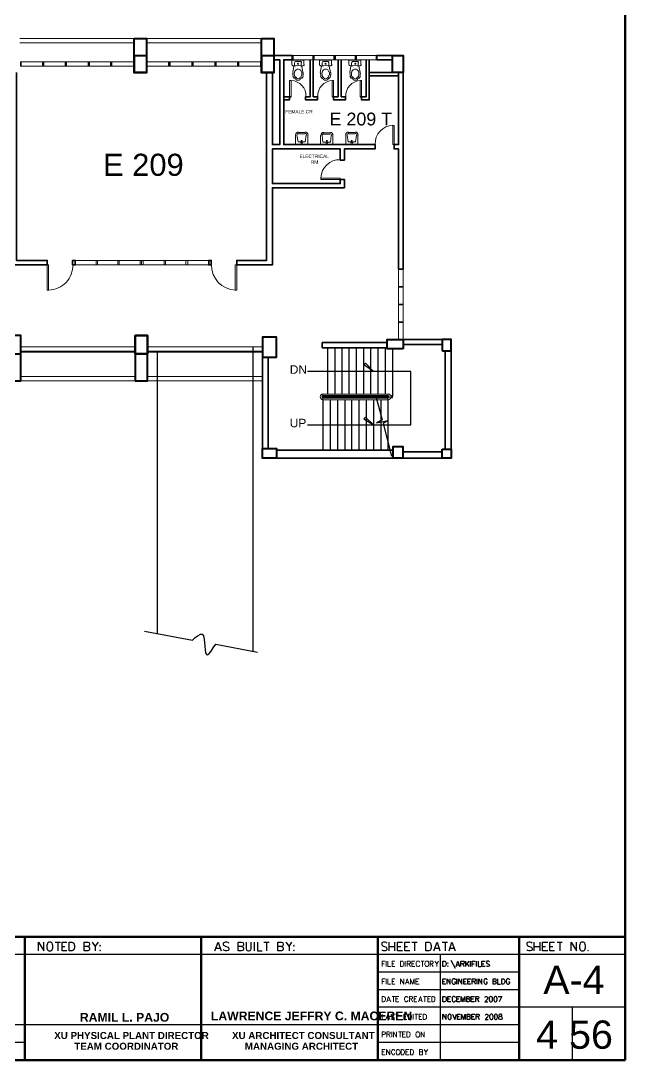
# Model space of a CAD drawing. Header units: inches. Extents: x 0 to 68.7, y 1.4 to 47.2.
# Drawn here: x 51.57 to 68.69, y 1.39 to 30.83 of the extents above; entities that cross this region are included whole.
import ezdxf

# ---------------------------------------------------------------- set-up
doc = ezdxf.new("R2010")
doc.units = ezdxf.units.IN
doc.header["$MEASUREMENT"] = 0
for name, color, linetype in [('PDF_0', 7, 'Continuous'), ('PDF_column', 7, 'Continuous'), ('PDF_furnitures', 1, 'Continuous'), ('PDF_PEN03', 3, 'Continuous'), ('PDF_PEN05', 5, 'Continuous'), ('PDF_PEN08', 6, 'Continuous'), ('PDF_text', 7, 'Continuous'), ('PDF_walls', 3, 'Continuous')]:
    doc.layers.add(name, color=color, linetype=linetype)
for name, color, linetype, true_color in [('PDF_doorwin swing', 7, 'Continuous', 0x95954a), ('PDF_PEN02', 7, 'Continuous', 0xdda500), ('PDF_window', 7, 'Continuous', 0xdda500)]:
    doc.layers.add(name, color=color, linetype=linetype, true_color=true_color)
doc.styles.add('PDF ArialMT', font='arial.ttf')
doc.styles.add('PDF ArialRoundedMT Bold', font='arialbd.ttf')
doc.styles.add('PDF Swiss721BT-BlackOutline', font='arial.ttf')

msp = doc.modelspace()

# ---------------------------------------------------------------- linework, layer by layer
at = {"layer": 'PDF_0', "lineweight": 25}
for points in [[(58.15, 12.975), (58.15, 21.593)], [(60.265, 20.252), (60.265, 21.564)], [(60.471, 20.252), (60.471, 21.554)], [(60.676, 20.252), (60.676, 21.564)], [(60.872, 20.252), (60.872, 21.564)], [(61.078, 20.252), (61.078, 21.554)], [(61.283, 20.252), (61.283, 21.564)], [(61.489, 20.252), (61.489, 21.564)], [(61.695, 20.252), (61.695, 21.564)], [(61.9, 20.252), (61.9, 21.564)], [(62.096, 21.534), (62.096, 20.193), (62.037, 20.193)], [(55.447, 13.475), (55.447, 21.446)], [(59.687, 19.38), (61.558, 19.38), (62.615, 19.38), (62.615, 20.898), (61.558, 20.898), (61.283, 21.084), (61.332, 21.133), (61.558, 20.898), (59.687, 20.898)], [(60.128, 20.154), (60.128, 20.193), (61.998, 20.193)], [(60.128, 20.134), (60.128, 20.154), (61.998, 20.154)], [(60.128, 20.095), (60.128, 18.665)], [(60.275, 20.193), (60.275, 20.212)], [(60.333, 20.154), (60.333, 20.134)], [(60.333, 20.095), (60.333, 18.665)], [(60.48, 20.193), (60.48, 20.212)], [(60.539, 20.154), (60.539, 20.134)], [(60.539, 20.095), (60.539, 18.665)], [(60.676, 20.193), (60.676, 20.212)], [(60.745, 20.154), (60.745, 20.134)], [(60.745, 20.095), (60.745, 18.665)], [(60.882, 20.193), (60.882, 20.212)], [(60.941, 20.154), (60.941, 20.134)], [(60.941, 20.095), (60.941, 18.665)], [(61.087, 20.183), (61.087, 20.212)], [(61.146, 20.154), (61.146, 20.134)], [(61.146, 20.095), (61.146, 18.665)], [(61.293, 20.193), (61.293, 20.212)], [(61.352, 20.154), (61.352, 20.134)], [(61.352, 20.095), (61.352, 18.665)], [(61.499, 20.193), (61.499, 20.212)], [(61.558, 20.154), (61.558, 20.134)], [(61.558, 20.095), (61.558, 18.665)], [(61.636, 20.154), (61.802, 19.527), (61.646, 19.439), (61.979, 19.507), (61.832, 19.419), (62.067, 18.499)], [(61.704, 20.193), (61.704, 20.212)], [(61.763, 20.154), (61.763, 20.134)], [(61.763, 20.095), (61.763, 18.665)], [(61.9, 20.193), (61.9, 20.212)], [(61.969, 20.095), (61.969, 18.665)], [(62.037, 20.154), (62.096, 20.154), (62.096, 20.193)], [(55.075, 13.543), (56.436, 13.289), (56.514, 13.357), (56.593, 13.416), (56.661, 13.455), (56.691, 13.455), (56.71, 13.455), (56.73, 13.436), (56.749, 13.406), (56.769, 13.318), (56.788, 13.113), (56.798, 13.015), (56.808, 12.926), (56.818, 12.897), (56.828, 12.878), (56.847, 12.868), (56.867, 12.878), (56.906, 12.907), (56.965, 12.975), (57.023, 13.064), (57.092, 13.171), (58.277, 12.946)]]:
    msp.add_lwpolyline(points, dxfattribs=at)
msp.add_lwpolyline([(61.283, 19.556), (61.558, 19.38), (61.332, 19.605)], close=True, dxfattribs=at)
at = {"layer": 'PDF_column', "lineweight": 40}
for points in [[(54.781, 30.328), (55.133, 30.328), (55.133, 29.349), (54.781, 29.349)], [(58.385, 30.328), (58.737, 30.328), (58.737, 29.349), (58.385, 29.349)], [(54.781, 29.839), (55.133, 29.839), (55.133, 29.359), (54.781, 29.359)], [(58.385, 29.839), (58.737, 29.839), (58.737, 29.359), (58.385, 29.359)], [(62.096, 29.839), (62.4, 29.839), (62.4, 29.359), (62.096, 29.359)], [(51.226, 20.633), (51.579, 20.633), (51.579, 21.916), (51.226, 21.916)], [(54.81, 21.916), (54.81, 21.397), (55.163, 21.397), (55.163, 21.916), (54.81, 21.916), (55.163, 21.916), (55.163, 21.397), (54.81, 21.397)], [(54.81, 20.633), (55.163, 20.633), (55.163, 21.916), (54.81, 21.916)], [(54.81, 21.916), (55.163, 21.916), (55.163, 21.397), (54.81, 21.397)], [(58.414, 21.299), (58.816, 21.299), (58.816, 21.867), (58.414, 21.867)], [(62.4, 21.534), (61.949, 21.534), (61.949, 21.799), (62.4, 21.799)], [(63.506, 21.476), (63.761, 21.476), (63.761, 21.799), (63.506, 21.799)], [(58.816, 18.44), (58.414, 18.44), (58.414, 18.714), (58.816, 18.714)], [(62.39, 18.44), (62.116, 18.44), (62.116, 18.773), (62.39, 18.773)], [(63.506, 18.694), (63.761, 18.694), (63.761, 18.44), (63.506, 18.44)]]:
    msp.add_lwpolyline(points, close=True, dxfattribs=at)
for points in [[(54.781, 29.839), (55.133, 29.839), (55.133, 29.359), (54.781, 29.359), (54.781, 29.839), (54.781, 29.359)], [(58.385, 29.839), (58.737, 29.839), (58.737, 29.359), (58.385, 29.359), (58.385, 29.839), (58.385, 29.359)], [(51.226, 21.397), (51.579, 21.397)], [(62.39, 18.763), (62.39, 18.489)]]:
    msp.add_lwpolyline(points, dxfattribs=at)
at = {"layer": 'PDF_doorwin swing', "lineweight": 9}
for centre, radius, start, end in [((59.212, 28.698), 0.436, 357.3967, 87.3961), ((60.417, 28.698), 0.436, 92.6039, 182.6033), ((61.21, 28.698), 0.436, 92.6039, 182.6033), ((62.13, 27.346), 0.524, 92.2028, 182.2026), ((60.603, 26.357), 0.534, 88.2149, 177.9292), ((52.347, 23.899), 0.7, 271.6479, 1.6481), ((57.675, 23.899), 0.7, 178.3576, 268.3576)]:
    msp.add_arc(centre, radius, start, end, dxfattribs=at)
at = {"layer": 'PDF_furnitures', "lineweight": 20}
for points in [[(59.246, 29.584), (59.246, 29.702)], [(59.256, 29.711), (59.579, 29.711)], [(59.256, 29.702), (59.256, 29.702)], [(59.276, 29.359), (59.305, 29.545)], [(59.325, 29.633), (59.325, 29.564)], [(59.481, 29.672), (59.354, 29.672)], [(59.354, 29.516), (59.354, 29.516)], [(59.481, 29.516), (59.481, 29.516)], [(59.511, 29.564), (59.511, 29.633)], [(59.53, 29.545), (59.56, 29.359)], [(59.579, 29.702), (59.579, 29.702)], [(59.589, 29.702), (59.589, 29.584)], [(60.03, 29.584), (60.03, 29.702)], [(60.04, 29.711), (60.363, 29.711)], [(60.04, 29.702), (60.04, 29.702)], [(60.049, 29.359), (60.089, 29.545)], [(60.108, 29.633), (60.108, 29.564)], [(60.255, 29.672), (60.138, 29.672)], [(60.138, 29.516), (60.138, 29.516)], [(60.255, 29.516), (60.255, 29.516)], [(60.294, 29.564), (60.294, 29.633)], [(60.304, 29.545), (60.343, 29.359)], [(60.363, 29.702), (60.363, 29.702)], [(60.373, 29.702), (60.373, 29.584)], [(60.862, 29.584), (60.862, 29.702)], [(60.872, 29.711), (61.195, 29.711)], [(60.872, 29.702), (60.872, 29.702)], [(60.892, 29.359), (60.921, 29.545)], [(60.941, 29.633), (60.941, 29.564)], [(61.097, 29.672), (60.97, 29.672)], [(60.98, 29.516), (60.98, 29.516)], [(61.097, 29.516), (61.097, 29.516)], [(61.127, 29.564), (61.127, 29.633)], [(61.146, 29.545), (61.185, 29.359)], [(61.195, 29.702), (61.195, 29.702)], [(61.205, 29.702), (61.205, 29.584)]]:
    msp.add_lwpolyline(points, dxfattribs=at)
for points in [[(59.498, 29.416, 0.104569), (59.461, 29.446, 0.118159), (59.42, 29.458, 0.118159), (59.378, 29.448)], [(60.281, 29.416, 0.104569), (60.245, 29.446, 0.118159), (60.204, 29.458, 0.118159), (60.161, 29.448, 0.104569), (60.126, 29.416)], [(61.088, 29.448, 0.118159), (61.046, 29.458, 0.118159), (61.005, 29.446, 0.104569), (60.968, 29.416)], [(59.282, 29.365, 0.049008), (59.278, 29.326, 0.081529), (59.289, 29.261)], [(59.347, 29.419, 0.089786), (59.326, 29.377, 0.081529), (59.317, 29.326, 0.081529), (59.324, 29.274, 0.089786), (59.347, 29.232)], [(59.36, 29.159, 0.118158), (59.42, 29.145, 0.118158), (59.48, 29.159)], [(59.378, 29.194, 0.118159), (59.42, 29.184, 0.118159), (59.462, 29.194)], [(59.503, 29.232, 0.089786), (59.524, 29.274, 0.081529), (59.533, 29.326, 0.081529), (59.526, 29.378, 0.089786), (59.503, 29.419)], [(59.562, 29.262, 0.081529), (59.572, 29.326, 0.049008), (59.568, 29.365)], [(60.066, 29.365, 0.049008), (60.062, 29.326, 0.081529), (60.072, 29.261)], [(60.131, 29.419, 0.089786), (60.109, 29.377, 0.081529), (60.101, 29.326, 0.081529), (60.108, 29.274, 0.089786), (60.131, 29.232)], [(60.144, 29.159, 0.118158), (60.204, 29.145, 0.118158), (60.264, 29.159)], [(60.162, 29.194, 0.118159), (60.204, 29.184, 0.118159), (60.246, 29.194)], [(60.308, 29.274, 0.081529), (60.316, 29.326, 0.081529), (60.308, 29.377)], [(60.345, 29.262, 0.081529), (60.355, 29.326, 0.049008), (60.352, 29.365)], [(60.898, 29.365, 0.049008), (60.894, 29.326, 0.081529), (60.905, 29.261)], [(60.963, 29.419, 0.089786), (60.942, 29.377, 0.081529), (60.933, 29.326, 0.081529), (60.94, 29.274, 0.089786), (60.963, 29.232)], [(60.986, 29.159, 0.118158), (61.046, 29.145, 0.118158), (61.106, 29.159)], [(61.004, 29.194, 0.118159), (61.046, 29.184, 0.118159), (61.088, 29.194)], [(61.119, 29.232, 0.089786), (61.14, 29.274, 0.081529), (61.149, 29.326, 0.081529), (61.142, 29.378, 0.089786), (61.119, 29.419)], [(61.177, 29.262, 0.081529), (61.188, 29.326, 0.049008), (61.184, 29.365)]]:
    msp.add_lwpolyline(points, format="xyb", dxfattribs=at)
at = {"layer": 'PDF_furnitures', "lineweight": 0}
for points in [[(59.413, 29.721), (59.413, 29.721)], [(60.196, 29.721), (60.196, 29.721)], [(61.039, 29.721), (61.039, 29.721)]]:
    msp.add_lwpolyline(points, dxfattribs=at)
at = {"layer": 'PDF_furnitures', "lineweight": 20}
for centre in [(59.42, 29.61), (59.42, 29.61), (60.204, 29.61), (60.204, 29.61), (61.046, 29.61), (61.046, 29.61)]:
    msp.add_circle(centre, 0.0147, dxfattribs=at)
for centre, radius, start, end in [((59.293, 29.59), 0.0441, 180.0219, 277.7398), ((59.43, 28.611), 0.945, 82.304, 97.7397), ((59.361, 29.639), 0.0343, 90.0218, 180.0219), ((59.44, 29.345), 0.113, 116.9769, 140.8555), ((59.489, 29.639), 0.0343, 0.0218, 90.0219), ((59.557, 29.59), 0.0441, 262.304, 0.0218), ((60.076, 29.59), 0.0441, 180.0219, 277.7398), ((60.204, 28.611), 0.945, 82.304, 97.7397), ((60.145, 29.639), 0.0343, 90.0218, 180.0219), ((60.262, 29.639), 0.0343, 0.0218, 90.0219), ((60.341, 29.59), 0.0441, 262.304, 0.0218), ((60.909, 29.59), 0.0441, 180.0219, 277.7398), ((61.046, 28.611), 0.945, 82.304, 97.7397), ((60.977, 29.639), 0.0343, 90.0218, 180.0219), ((61.026, 29.345), 0.113, 39.1882, 63.0668), ((61.105, 29.639), 0.0343, 0.0218, 90.0219), ((61.173, 29.59), 0.0441, 262.304, 0.0218), ((59.45, 29.316), 0.181, 198.6656, 219.1881), ((59.44, 29.306), 0.152, 219.1882, 243.0669), ((59.44, 29.306), 0.113, 219.1882, 243.0668), ((59.41, 29.306), 0.113, 296.9769, 320.8555), ((59.41, 29.306), 0.152, 296.9768, 320.8555), ((59.401, 29.316), 0.181, 320.8556, 341.3781), ((60.233, 29.316), 0.181, 198.6656, 219.1881), ((60.213, 29.306), 0.152, 219.1882, 243.0669), ((60.213, 29.306), 0.113, 219.1882, 243.0668), ((60.194, 29.306), 0.113, 296.9769, 320.8555), ((60.194, 29.306), 0.152, 296.9768, 320.8555), ((60.174, 29.336), 0.132, 18.6658, 39.1882), ((60.174, 29.316), 0.132, 320.8556, 341.3779), ((60.174, 29.316), 0.181, 320.8556, 341.3781), ((61.065, 29.316), 0.181, 198.6656, 219.1881), ((61.056, 29.306), 0.152, 219.1882, 243.0669), ((61.056, 29.306), 0.113, 219.1882, 243.0668), ((61.026, 29.306), 0.113, 296.9769, 320.8555), ((61.026, 29.306), 0.152, 296.9768, 320.8555), ((61.017, 29.316), 0.181, 320.8556, 341.3781)]:
    msp.add_arc(centre, radius, start, end, dxfattribs=at)
at = {"layer": 'PDF_PEN02', "lineweight": 20}
for points in [[(61.802, 4.044), (61.802, 4.191), (61.891, 4.191)], [(61.802, 4.123), (61.861, 4.123)], [(61.92, 4.044), (61.92, 4.191)], [(61.969, 4.191), (61.969, 4.044), (62.047, 4.044)], [(62.165, 4.044), (62.086, 4.044), (62.086, 4.191), (62.165, 4.191)], [(62.086, 4.123), (62.135, 4.123)], [(62.458, 4.044), (62.458, 4.191)], [(62.517, 4.044), (62.517, 4.191), (62.566, 4.191), (62.586, 4.191), (62.596, 4.182), (62.605, 4.162), (62.605, 4.152), (62.596, 4.142), (62.586, 4.133), (62.566, 4.123), (62.517, 4.123)], [(62.556, 4.123), (62.605, 4.044)], [(62.733, 4.044), (62.645, 4.044), (62.645, 4.191), (62.733, 4.191)], [(62.645, 4.123), (62.703, 4.123)], [(62.87, 4.162), (62.86, 4.172), (62.85, 4.191), (62.831, 4.191), (62.811, 4.191), (62.791, 4.191), (62.782, 4.172), (62.772, 4.162), (62.772, 4.142), (62.772, 4.103), (62.772, 4.084), (62.782, 4.064), (62.791, 4.054), (62.811, 4.044), (62.831, 4.044), (62.85, 4.054), (62.86, 4.064), (62.87, 4.084)], [(62.909, 4.191), (62.997, 4.191)], [(62.948, 4.191), (62.948, 4.044)], [(63.164, 4.044), (63.164, 4.191), (63.222, 4.191), (63.242, 4.191), (63.242, 4.182), (63.252, 4.162), (63.252, 4.152), (63.242, 4.142), (63.242, 4.133), (63.222, 4.123), (63.164, 4.123)], [(63.203, 4.123), (63.252, 4.044)], [(63.301, 4.191), (63.35, 4.123), (63.399, 4.191)], [(63.35, 4.123), (63.35, 4.044)], [(61.802, 3.545), (61.802, 3.692), (61.891, 3.692)], [(61.802, 3.623), (61.861, 3.623)], [(61.92, 3.545), (61.92, 3.692)], [(61.969, 3.692), (61.969, 3.545), (62.047, 3.545)], [(62.165, 3.545), (62.086, 3.545), (62.086, 3.692), (62.165, 3.692)], [(62.086, 3.623), (62.135, 3.623)], [(62.321, 3.545), (62.321, 3.692), (62.419, 3.545), (62.419, 3.692)], [(62.468, 3.545), (62.517, 3.692), (62.566, 3.545)], [(62.488, 3.594), (62.547, 3.594)], [(62.605, 3.545), (62.605, 3.692), (62.664, 3.545), (62.713, 3.692), (62.713, 3.545)], [(62.85, 3.545), (62.762, 3.545), (62.762, 3.692), (62.85, 3.692)], [(62.762, 3.623), (62.811, 3.623)], [(61.939, 3.046), (61.988, 3.192), (62.047, 3.046)], [(61.959, 3.095), (62.028, 3.095)], [(62.086, 3.192), (62.174, 3.192)], [(62.126, 3.192), (62.126, 3.046)], [(62.282, 3.046), (62.194, 3.046), (62.194, 3.192), (62.282, 3.192)], [(62.194, 3.124), (62.253, 3.124)], [(62.537, 3.163), (62.527, 3.173), (62.517, 3.183), (62.507, 3.192), (62.478, 3.192), (62.468, 3.183), (62.458, 3.173), (62.449, 3.163), (62.439, 3.134), (62.439, 3.104), (62.449, 3.085), (62.458, 3.065), (62.468, 3.055), (62.478, 3.046), (62.507, 3.046), (62.517, 3.055), (62.527, 3.065), (62.537, 3.085)], [(62.576, 3.046), (62.576, 3.192), (62.635, 3.192), (62.654, 3.183), (62.664, 3.183), (62.664, 3.163), (62.664, 3.153), (62.664, 3.134), (62.654, 3.134), (62.635, 3.124), (62.576, 3.124)], [(62.625, 3.124), (62.664, 3.046)], [(62.791, 3.046), (62.713, 3.046), (62.713, 3.192), (62.791, 3.192)], [(62.713, 3.124), (62.762, 3.124)], [(62.831, 3.046), (62.889, 3.192), (62.938, 3.046)], [(62.85, 3.095), (62.919, 3.095)], [(62.978, 3.192), (63.066, 3.192)], [(63.017, 3.192), (63.017, 3.046)], [(63.173, 3.046), (63.095, 3.046), (63.095, 3.192), (63.173, 3.192)], [(63.095, 3.124), (63.144, 3.124)], [(61.802, 2.693), (61.802, 2.546), (61.881, 2.546)], [(61.91, 2.546), (61.969, 2.693), (62.018, 2.546)], [(62.145, 2.673), (62.135, 2.683), (62.116, 2.693), (62.086, 2.693), (62.067, 2.683), (62.057, 2.673), (62.057, 2.664), (62.067, 2.644), (62.067, 2.634), (62.086, 2.634), (62.116, 2.615), (62.135, 2.605), (62.145, 2.585), (62.145, 2.566), (62.135, 2.556), (62.116, 2.546), (62.086, 2.546), (62.067, 2.556), (62.057, 2.566)], [(62.184, 2.693), (62.272, 2.693)], [(62.233, 2.693), (62.233, 2.546)], [(62.507, 2.546), (62.419, 2.546), (62.419, 2.693), (62.507, 2.693)], [(62.684, 2.546), (62.684, 2.693)], [(62.733, 2.693), (62.821, 2.693)], [(62.772, 2.693), (62.772, 2.546)], [(62.929, 2.546), (62.85, 2.546), (62.85, 2.693), (62.929, 2.693)], [(61.93, 2.595), (61.998, 2.595)], [(62.419, 2.624), (62.478, 2.624)], [(62.85, 2.624), (62.899, 2.624)], [(61.802, 2.047), (61.802, 2.194), (61.861, 2.194), (61.881, 2.184), (61.891, 2.184), (61.9, 2.164), (61.9, 2.145), (61.891, 2.135), (61.881, 2.125), (61.861, 2.115), (61.802, 2.115)], [(61.939, 2.047), (61.939, 2.194), (61.998, 2.194), (62.018, 2.184), (62.028, 2.184), (62.028, 2.164), (62.028, 2.154), (62.028, 2.135), (62.018, 2.135), (61.998, 2.125), (61.939, 2.125)], [(61.988, 2.125), (62.028, 2.047)], [(62.077, 2.047), (62.077, 2.194)], [(62.126, 2.047), (62.126, 2.194), (62.214, 2.047), (62.214, 2.194)], [(62.272, 2.194), (62.361, 2.194)], [(62.312, 2.194), (62.312, 2.047)], [(62.468, 2.047), (62.38, 2.047), (62.38, 2.194), (62.468, 2.194)], [(62.38, 2.125), (62.439, 2.125)], [(62.909, 2.047), (62.909, 2.194), (62.997, 2.047), (62.997, 2.194)], [(61.891, 1.547), (61.802, 1.547), (61.802, 1.694), (61.891, 1.694)], [(61.802, 1.626), (61.861, 1.626)], [(61.93, 1.547), (61.93, 1.694), (62.018, 1.547), (62.018, 1.694)], [(62.165, 1.655), (62.155, 1.675), (62.145, 1.684), (62.135, 1.694), (62.106, 1.694), (62.096, 1.684), (62.086, 1.675), (62.077, 1.655), (62.067, 1.635), (62.067, 1.606), (62.077, 1.577), (62.086, 1.567), (62.096, 1.547), (62.106, 1.547), (62.135, 1.547), (62.145, 1.547), (62.155, 1.567), (62.165, 1.577)], [(62.566, 1.547), (62.478, 1.547), (62.478, 1.694), (62.566, 1.694)], [(62.478, 1.626), (62.527, 1.626)], [(62.919, 1.626), (62.938, 1.616), (62.948, 1.606), (62.948, 1.596), (62.948, 1.577), (62.948, 1.557), (62.938, 1.547), (62.919, 1.547), (62.86, 1.547), (62.86, 1.694), (62.919, 1.694), (62.938, 1.684), (62.948, 1.684), (62.948, 1.665), (62.948, 1.655), (62.948, 1.635), (62.938, 1.626), (62.919, 1.626), (62.86, 1.626)], [(62.997, 1.694), (63.046, 1.626), (63.095, 1.694)], [(63.046, 1.626), (63.046, 1.547)]]:
    msp.add_lwpolyline(points, dxfattribs=at)
for points in [[(62.321, 4.044), (62.321, 4.191), (62.37, 4.191), (62.39, 4.191), (62.4, 4.172), (62.41, 4.162), (62.419, 4.142), (62.419, 4.103), (62.41, 4.084), (62.4, 4.064), (62.39, 4.054), (62.37, 4.044)], [(63.056, 4.191), (63.046, 4.191), (63.036, 4.172), (63.026, 4.162), (63.017, 4.142), (63.017, 4.103), (63.026, 4.084), (63.036, 4.064), (63.046, 4.054), (63.056, 4.044), (63.085, 4.044), (63.095, 4.054), (63.115, 4.064), (63.115, 4.084), (63.124, 4.103), (63.124, 4.142), (63.115, 4.162), (63.115, 4.172), (63.095, 4.191), (63.085, 4.191)], [(61.802, 3.046), (61.802, 3.192), (61.851, 3.192), (61.871, 3.183), (61.881, 3.173), (61.891, 3.163), (61.9, 3.134), (61.9, 3.104), (61.891, 3.085), (61.881, 3.065), (61.871, 3.055), (61.851, 3.046)], [(63.213, 3.046), (63.213, 3.192), (63.261, 3.192), (63.281, 3.183), (63.291, 3.173), (63.301, 3.163), (63.301, 3.134), (63.301, 3.104), (63.301, 3.085), (63.291, 3.065), (63.281, 3.055), (63.261, 3.046)], [(62.547, 2.546), (62.547, 2.693), (62.586, 2.693), (62.605, 2.683), (62.625, 2.673), (62.625, 2.664), (62.635, 2.634), (62.635, 2.605), (62.625, 2.576), (62.625, 2.566), (62.605, 2.556), (62.586, 2.546)], [(62.968, 2.546), (62.968, 2.693), (63.017, 2.693), (63.036, 2.683), (63.046, 2.673), (63.056, 2.664), (63.056, 2.634), (63.056, 2.605), (63.056, 2.576), (63.046, 2.566), (63.036, 2.556), (63.017, 2.546)], [(62.507, 2.047), (62.507, 2.194), (62.547, 2.194), (62.566, 2.184), (62.586, 2.174), (62.586, 2.154), (62.596, 2.135), (62.596, 2.105), (62.586, 2.076), (62.586, 2.066), (62.566, 2.056), (62.547, 2.047)], [(62.801, 2.194), (62.791, 2.184), (62.772, 2.174), (62.772, 2.154), (62.762, 2.135), (62.762, 2.105), (62.772, 2.076), (62.772, 2.066), (62.791, 2.056), (62.801, 2.047), (62.831, 2.047), (62.84, 2.056), (62.85, 2.066), (62.86, 2.076), (62.87, 2.105), (62.87, 2.135), (62.86, 2.154), (62.85, 2.174), (62.84, 2.184), (62.831, 2.194)], [(62.243, 1.694), (62.233, 1.684), (62.214, 1.675), (62.214, 1.655), (62.204, 1.635), (62.204, 1.606), (62.214, 1.577), (62.214, 1.567), (62.233, 1.547), (62.243, 1.547), (62.272, 1.547), (62.282, 1.547), (62.292, 1.567), (62.302, 1.577), (62.312, 1.606), (62.312, 1.635), (62.302, 1.655), (62.292, 1.675), (62.282, 1.684), (62.272, 1.694)], [(62.341, 1.547), (62.341, 1.694), (62.39, 1.694), (62.41, 1.684), (62.419, 1.675), (62.429, 1.655), (62.439, 1.635), (62.439, 1.606), (62.429, 1.577), (62.419, 1.567), (62.41, 1.547), (62.39, 1.547)], [(62.605, 1.547), (62.605, 1.694), (62.645, 1.694), (62.664, 1.684), (62.684, 1.675), (62.684, 1.655), (62.694, 1.635), (62.694, 1.606), (62.684, 1.577), (62.684, 1.567), (62.664, 1.547), (62.645, 1.547)]]:
    msp.add_lwpolyline(points, close=True, dxfattribs=at)
at = {"layer": 'PDF_PEN03', "lineweight": 30}
for points in [[(52.078, 4.485), (52.078, 4.73), (52.225, 4.485), (52.225, 4.73)], [(52.548, 4.73), (52.695, 4.73)], [(52.627, 4.73), (52.627, 4.485)], [(52.881, 4.485), (52.744, 4.485), (52.744, 4.73), (52.881, 4.73)], [(53.469, 4.612), (53.498, 4.603), (53.508, 4.593), (53.518, 4.563), (53.518, 4.534), (53.508, 4.505), (53.498, 4.495), (53.469, 4.485), (53.371, 4.485), (53.371, 4.73), (53.469, 4.73), (53.498, 4.72), (53.508, 4.71), (53.518, 4.681), (53.518, 4.661), (53.508, 4.642), (53.498, 4.622), (53.469, 4.612), (53.371, 4.612)], [(53.596, 4.73), (53.684, 4.612), (53.772, 4.73)], [(57.072, 4.485), (57.161, 4.73), (57.249, 4.485)], [(57.464, 4.701), (57.445, 4.72), (57.405, 4.73), (57.366, 4.73), (57.337, 4.72), (57.307, 4.701), (57.307, 4.671), (57.317, 4.652), (57.337, 4.642), (57.356, 4.622), (57.415, 4.603), (57.445, 4.593), (57.454, 4.573), (57.464, 4.554), (57.464, 4.514), (57.445, 4.495), (57.405, 4.485), (57.366, 4.485), (57.337, 4.495), (57.307, 4.514)], [(57.826, 4.612), (57.856, 4.603), (57.866, 4.593), (57.875, 4.563), (57.875, 4.534), (57.866, 4.505), (57.856, 4.495), (57.826, 4.485), (57.729, 4.485), (57.729, 4.73), (57.826, 4.73), (57.856, 4.72), (57.866, 4.71), (57.875, 4.681), (57.875, 4.661), (57.866, 4.642), (57.856, 4.622), (57.826, 4.612), (57.729, 4.612)], [(57.954, 4.73), (57.954, 4.554), (57.964, 4.514), (57.983, 4.495), (58.022, 4.485), (58.042, 4.485), (58.071, 4.495), (58.091, 4.514), (58.101, 4.554), (58.101, 4.73)], [(58.189, 4.485), (58.189, 4.73)], [(58.277, 4.73), (58.277, 4.485), (58.404, 4.485)], [(58.453, 4.73), (58.61, 4.73)], [(58.532, 4.73), (58.532, 4.485)], [(58.953, 4.612), (58.982, 4.603), (58.992, 4.593), (59.002, 4.563), (59.002, 4.534), (58.992, 4.505), (58.982, 4.495), (58.953, 4.485), (58.855, 4.485), (58.855, 4.73), (58.953, 4.73), (58.982, 4.72), (58.992, 4.71), (59.002, 4.681), (59.002, 4.661), (58.992, 4.642), (58.982, 4.622), (58.953, 4.612), (58.855, 4.612)], [(59.08, 4.73), (59.168, 4.612), (59.246, 4.73)], [(61.939, 4.701), (61.92, 4.72), (61.891, 4.73), (61.842, 4.73), (61.812, 4.72), (61.793, 4.701), (61.793, 4.671), (61.802, 4.652), (61.812, 4.642), (61.832, 4.622), (61.9, 4.603), (61.92, 4.593), (61.93, 4.573), (61.939, 4.554), (61.939, 4.514), (61.92, 4.495), (61.891, 4.485), (61.842, 4.485), (61.812, 4.495), (61.793, 4.514)], [(62.008, 4.485), (62.008, 4.73)], [(62.155, 4.73), (62.155, 4.485)], [(62.38, 4.485), (62.243, 4.485), (62.243, 4.73), (62.38, 4.73)], [(62.586, 4.485), (62.449, 4.485), (62.449, 4.73), (62.586, 4.73)], [(62.645, 4.73), (62.801, 4.73)], [(62.723, 4.73), (62.723, 4.485)], [(63.271, 4.485), (63.359, 4.73), (63.438, 4.485)], [(63.506, 4.73), (63.653, 4.73)], [(63.585, 4.73), (63.585, 4.485)], [(63.702, 4.485), (63.781, 4.73), (63.869, 4.485)], [(66.052, 4.701), (66.033, 4.72), (65.994, 4.73), (65.955, 4.73), (65.925, 4.72), (65.906, 4.701), (65.906, 4.671), (65.915, 4.652), (65.925, 4.642), (65.945, 4.622), (66.003, 4.603), (66.033, 4.593), (66.043, 4.573), (66.052, 4.554), (66.052, 4.514), (66.033, 4.495), (65.994, 4.485), (65.955, 4.485), (65.925, 4.495), (65.906, 4.514)], [(66.111, 4.485), (66.111, 4.73)], [(66.268, 4.73), (66.268, 4.485)], [(66.493, 4.485), (66.346, 4.485), (66.346, 4.73), (66.493, 4.73)], [(66.689, 4.485), (66.552, 4.485), (66.552, 4.73), (66.689, 4.73)], [(66.758, 4.73), (66.904, 4.73)], [(66.836, 4.73), (66.836, 4.485)], [(67.159, 4.485), (67.159, 4.73), (67.306, 4.485), (67.306, 4.73)], [(52.744, 4.612), (52.822, 4.612)], [(53.684, 4.612), (53.684, 4.485)], [(57.112, 4.563), (57.219, 4.563)], [(59.168, 4.612), (59.168, 4.485)], [(62.008, 4.612), (62.155, 4.612)], [(62.243, 4.612), (62.331, 4.612)], [(62.449, 4.612), (62.527, 4.612)], [(63.301, 4.563), (63.408, 4.563)], [(63.732, 4.563), (63.839, 4.563)], [(66.111, 4.612), (66.268, 4.612)], [(66.346, 4.612), (66.434, 4.612)], [(66.552, 4.612), (66.64, 4.612)], [(67.639, 4.505), (67.629, 4.495), (67.639, 4.485), (67.649, 4.495)], [(68.687, 4.387), (34.343, 4.387)], [(63.448, 4.387), (63.448, 1.391)], [(63.751, 4.221), (63.869, 3.995)], [(63.898, 4.044), (63.947, 4.191), (63.996, 4.044)], [(64.035, 4.044), (64.035, 4.191), (64.094, 4.191), (64.113, 4.191), (64.123, 4.182), (64.123, 4.162), (64.123, 4.152), (64.123, 4.142), (64.113, 4.133), (64.094, 4.123), (64.035, 4.123)], [(64.084, 4.123), (64.123, 4.044)], [(64.172, 4.044), (64.172, 4.191)], [(64.26, 4.191), (64.172, 4.093)], [(64.202, 4.133), (64.26, 4.044)], [(64.309, 4.044), (64.309, 4.191)], [(64.358, 4.044), (64.358, 4.191), (64.437, 4.191)], [(64.358, 4.123), (64.407, 4.123)], [(64.476, 4.044), (64.476, 4.191)], [(64.525, 4.191), (64.525, 4.044), (64.603, 4.044)], [(64.721, 4.044), (64.632, 4.044), (64.632, 4.191), (64.721, 4.191)], [(64.632, 4.123), (64.681, 4.123)], [(64.848, 4.172), (64.828, 4.191), (64.809, 4.191), (64.789, 4.191), (64.77, 4.191), (64.76, 4.172), (64.76, 4.162), (64.76, 4.142), (64.77, 4.142), (64.779, 4.133), (64.819, 4.113), (64.828, 4.113), (64.838, 4.103), (64.848, 4.084), (64.848, 4.064), (64.828, 4.054), (64.809, 4.044), (64.789, 4.044), (64.77, 4.054), (64.76, 4.064)], [(65.68, 3.888), (61.685, 3.888)], [(63.918, 4.093), (63.976, 4.093)], [(63.604, 3.545), (63.526, 3.545), (63.526, 3.692), (63.604, 3.692)], [(63.526, 3.623), (63.575, 3.623)], [(63.643, 3.545), (63.643, 3.692), (63.732, 3.545), (63.732, 3.692)], [(63.878, 3.663), (63.878, 3.672), (63.859, 3.692), (63.849, 3.692), (63.82, 3.692), (63.81, 3.692), (63.8, 3.672), (63.79, 3.663), (63.781, 3.633), (63.781, 3.604), (63.79, 3.584), (63.8, 3.565), (63.81, 3.555), (63.82, 3.545), (63.849, 3.545), (63.859, 3.555), (63.878, 3.565), (63.878, 3.584), (63.878, 3.604), (63.849, 3.604)], [(63.918, 3.545), (63.918, 3.692)], [(63.967, 3.545), (63.967, 3.692), (64.065, 3.545), (64.065, 3.692)], [(64.192, 3.545), (64.113, 3.545), (64.113, 3.692), (64.192, 3.692)], [(64.113, 3.623), (64.162, 3.623)], [(64.319, 3.545), (64.231, 3.545), (64.231, 3.692), (64.319, 3.692)], [(64.231, 3.623), (64.29, 3.623)], [(64.358, 3.545), (64.358, 3.692), (64.417, 3.692), (64.437, 3.692), (64.437, 3.682), (64.446, 3.663), (64.446, 3.653), (64.437, 3.633), (64.417, 3.623), (64.358, 3.623)], [(64.397, 3.623), (64.446, 3.545)], [(64.495, 3.545), (64.495, 3.692)], [(64.544, 3.545), (64.544, 3.692), (64.632, 3.545), (64.632, 3.692)], [(64.779, 3.663), (64.779, 3.672), (64.76, 3.692), (64.75, 3.692), (64.721, 3.692), (64.711, 3.692), (64.701, 3.672), (64.691, 3.663), (64.681, 3.633), (64.681, 3.604), (64.691, 3.584), (64.701, 3.565), (64.711, 3.555), (64.721, 3.545), (64.75, 3.545), (64.76, 3.555), (64.779, 3.565), (64.779, 3.584), (64.779, 3.604), (64.75, 3.604)], [(64.995, 3.623), (65.014, 3.614), (65.024, 3.614), (65.034, 3.594), (65.034, 3.574), (65.024, 3.555), (65.014, 3.555), (64.995, 3.545), (64.946, 3.545), (64.946, 3.692), (64.995, 3.692), (65.014, 3.692), (65.024, 3.682), (65.034, 3.663), (65.034, 3.653), (65.024, 3.633), (65.014, 3.633), (64.995, 3.623), (64.946, 3.623)], [(65.073, 3.692), (65.073, 3.545), (65.152, 3.545)], [(65.416, 3.663), (65.406, 3.672), (65.396, 3.692), (65.387, 3.692), (65.357, 3.692), (65.347, 3.692), (65.338, 3.672), (65.328, 3.663), (65.318, 3.633), (65.318, 3.604), (65.328, 3.584), (65.338, 3.565), (65.347, 3.555), (65.357, 3.545), (65.387, 3.545), (65.396, 3.555), (65.406, 3.565), (65.416, 3.584), (65.416, 3.604), (65.387, 3.604)], [(65.68, 3.388), (61.685, 3.388)], [(63.751, 3.046), (63.663, 3.046), (63.663, 3.192), (63.751, 3.192)], [(63.663, 3.124), (63.712, 3.124)], [(63.878, 3.163), (63.878, 3.173), (63.859, 3.183), (63.849, 3.192), (63.82, 3.192), (63.81, 3.183), (63.8, 3.173), (63.79, 3.163), (63.79, 3.134), (63.79, 3.104), (63.79, 3.085), (63.8, 3.065), (63.81, 3.055), (63.82, 3.046), (63.849, 3.046), (63.859, 3.055), (63.878, 3.065), (63.878, 3.085)], [(64.006, 3.046), (63.918, 3.046), (63.918, 3.192), (64.006, 3.192)], [(63.918, 3.124), (63.976, 3.124)], [(64.045, 3.046), (64.045, 3.192), (64.094, 3.046), (64.143, 3.192), (64.143, 3.046)], [(64.251, 3.124), (64.27, 3.114), (64.28, 3.104), (64.29, 3.095), (64.29, 3.075), (64.28, 3.055), (64.27, 3.055), (64.251, 3.046), (64.202, 3.046), (64.202, 3.192), (64.251, 3.192), (64.27, 3.183), (64.28, 3.183), (64.29, 3.163), (64.29, 3.153), (64.28, 3.134), (64.27, 3.134), (64.251, 3.124), (64.202, 3.124)], [(64.417, 3.046), (64.329, 3.046), (64.329, 3.192), (64.417, 3.192)], [(64.329, 3.124), (64.388, 3.124)], [(64.456, 3.046), (64.456, 3.192), (64.515, 3.192), (64.535, 3.183), (64.544, 3.163), (64.544, 3.153), (64.535, 3.134), (64.515, 3.124), (64.456, 3.124)], [(64.495, 3.124), (64.544, 3.046)], [(64.721, 3.163), (64.721, 3.183), (64.73, 3.183), (64.74, 3.192), (64.77, 3.192), (64.779, 3.183), (64.789, 3.183), (64.799, 3.163), (64.799, 3.153), (64.789, 3.134), (64.779, 3.114), (64.711, 3.046), (64.799, 3.046)], [(65.093, 3.192), (65.191, 3.192), (65.122, 3.046)], [(65.68, 2.889), (61.685, 2.889)], [(63.526, 2.546), (63.526, 2.693), (63.614, 2.546), (63.614, 2.693)], [(63.8, 2.693), (63.859, 2.546), (63.908, 2.693)], [(64.016, 2.546), (63.937, 2.546), (63.937, 2.693), (64.016, 2.693)], [(64.055, 2.546), (64.055, 2.693), (64.104, 2.546), (64.153, 2.693), (64.153, 2.546)], [(64.27, 2.624), (64.29, 2.615), (64.29, 2.605), (64.3, 2.595), (64.3, 2.576), (64.29, 2.556), (64.27, 2.546), (64.211, 2.546), (64.211, 2.693), (64.27, 2.693), (64.29, 2.683), (64.3, 2.664), (64.3, 2.654), (64.29, 2.634), (64.27, 2.624), (64.211, 2.624)], [(64.427, 2.546), (64.348, 2.546), (64.348, 2.693), (64.427, 2.693)], [(64.466, 2.546), (64.466, 2.693), (64.525, 2.693), (64.544, 2.683), (64.554, 2.683), (64.554, 2.664), (64.554, 2.654), (64.554, 2.634), (64.544, 2.634), (64.525, 2.624), (64.466, 2.624)], [(64.73, 2.664), (64.74, 2.683), (64.76, 2.693), (64.779, 2.693), (64.789, 2.683), (64.799, 2.683), (64.809, 2.664), (64.809, 2.654), (64.799, 2.634), (64.789, 2.615), (64.721, 2.546), (64.809, 2.546)], [(68.687, 2.889), (65.69, 2.889)], [(67.188, 2.889), (67.188, 1.391)], [(65.68, 2.389), (39.347, 2.389)], [(63.937, 2.624), (63.986, 2.624)], [(64.348, 2.624), (64.397, 2.624)], [(64.515, 2.624), (64.554, 2.546)], [(51.686, 1.89), (39.347, 1.89)], [(65.68, 1.89), (61.685, 1.89)]]:
    msp.add_lwpolyline(points, dxfattribs=at)
for points in [[(52.372, 4.73), (52.352, 4.72), (52.333, 4.701), (52.323, 4.671), (52.313, 4.642), (52.313, 4.573), (52.323, 4.544), (52.333, 4.514), (52.352, 4.495), (52.372, 4.485), (52.421, 4.485), (52.44, 4.495), (52.46, 4.514), (52.47, 4.544), (52.48, 4.573), (52.48, 4.642), (52.47, 4.671), (52.46, 4.701), (52.44, 4.72), (52.421, 4.73)], [(52.94, 4.485), (52.94, 4.73), (53.018, 4.73), (53.048, 4.72), (53.077, 4.701), (53.087, 4.671), (53.097, 4.642), (53.097, 4.573), (53.087, 4.544), (53.077, 4.514), (53.048, 4.495), (53.018, 4.485)], [(63.046, 4.485), (63.046, 4.73), (63.124, 4.73), (63.154, 4.72), (63.173, 4.701), (63.183, 4.671), (63.193, 4.642), (63.193, 4.573), (63.183, 4.544), (63.173, 4.514), (63.154, 4.495), (63.124, 4.485)], [(67.453, 4.73), (67.433, 4.72), (67.414, 4.701), (67.404, 4.671), (67.394, 4.642), (67.394, 4.573), (67.404, 4.544), (67.414, 4.514), (67.433, 4.495), (67.453, 4.485), (67.502, 4.485), (67.521, 4.495), (67.541, 4.514), (67.551, 4.544), (67.561, 4.573), (67.561, 4.642), (67.551, 4.671), (67.541, 4.701), (67.521, 4.72), (67.502, 4.73)], [(53.821, 4.652), (53.811, 4.642), (53.821, 4.622), (53.831, 4.642)], [(53.821, 4.505), (53.811, 4.495), (53.821, 4.485), (53.831, 4.495)], [(59.305, 4.652), (59.295, 4.642), (59.305, 4.622), (59.315, 4.642)], [(59.305, 4.505), (59.295, 4.495), (59.305, 4.485), (59.315, 4.495)], [(63.526, 4.044), (63.526, 4.191), (63.565, 4.191), (63.585, 4.191), (63.594, 4.172), (63.604, 4.162), (63.614, 4.142), (63.614, 4.103), (63.604, 4.084), (63.594, 4.064), (63.585, 4.054), (63.565, 4.044)], [(63.663, 4.142), (63.653, 4.142), (63.663, 4.133), (63.673, 4.142)], [(63.663, 4.054), (63.653, 4.054), (63.663, 4.044), (63.673, 4.054)], [(65.191, 3.545), (65.191, 3.692), (65.23, 3.692), (65.249, 3.692), (65.259, 3.672), (65.269, 3.663), (65.279, 3.633), (65.279, 3.604), (65.269, 3.584), (65.259, 3.565), (65.249, 3.555), (65.23, 3.545)], [(63.526, 3.046), (63.526, 3.192), (63.575, 3.192), (63.594, 3.183), (63.604, 3.173), (63.614, 3.163), (63.614, 3.134), (63.614, 3.104), (63.614, 3.085), (63.604, 3.065), (63.594, 3.055), (63.575, 3.046)], [(64.877, 3.192), (64.858, 3.183), (64.848, 3.163), (64.838, 3.134), (64.838, 3.104), (64.848, 3.075), (64.858, 3.055), (64.877, 3.046), (64.887, 3.046), (64.907, 3.055), (64.926, 3.075), (64.926, 3.104), (64.926, 3.134), (64.926, 3.163), (64.907, 3.183), (64.887, 3.192)], [(65.005, 3.192), (64.985, 3.183), (64.975, 3.163), (64.965, 3.134), (64.965, 3.104), (64.975, 3.075), (64.985, 3.055), (65.005, 3.046), (65.024, 3.046), (65.044, 3.055), (65.054, 3.075), (65.063, 3.104), (65.063, 3.134), (65.054, 3.163), (65.044, 3.183), (65.024, 3.192)], [(63.702, 2.693), (63.692, 2.683), (63.673, 2.673), (63.673, 2.664), (63.663, 2.634), (63.663, 2.605), (63.673, 2.576), (63.673, 2.566), (63.692, 2.556), (63.702, 2.546), (63.732, 2.546), (63.741, 2.556), (63.751, 2.566), (63.761, 2.576), (63.761, 2.605), (63.761, 2.634), (63.761, 2.664), (63.751, 2.673), (63.741, 2.683), (63.732, 2.693)], [(64.887, 2.693), (64.868, 2.683), (64.858, 2.664), (64.848, 2.634), (64.848, 2.605), (64.858, 2.576), (64.868, 2.556), (64.887, 2.546), (64.907, 2.546), (64.926, 2.556), (64.936, 2.576), (64.946, 2.605), (64.946, 2.634), (64.936, 2.664), (64.926, 2.683), (64.907, 2.693)], [(65.014, 2.693), (64.995, 2.683), (64.985, 2.664), (64.985, 2.634), (64.985, 2.605), (64.985, 2.576), (64.995, 2.556), (65.014, 2.546), (65.034, 2.546), (65.054, 2.556), (65.063, 2.576), (65.073, 2.605), (65.073, 2.634), (65.063, 2.664), (65.054, 2.683), (65.034, 2.693)], [(65.142, 2.693), (65.122, 2.683), (65.112, 2.673), (65.112, 2.664), (65.122, 2.644), (65.132, 2.634), (65.161, 2.634), (65.181, 2.624), (65.191, 2.605), (65.2, 2.595), (65.2, 2.576), (65.191, 2.556), (65.171, 2.546), (65.142, 2.546), (65.122, 2.556), (65.112, 2.556), (65.112, 2.576), (65.112, 2.595), (65.112, 2.605), (65.132, 2.624), (65.152, 2.634), (65.171, 2.634), (65.191, 2.644), (65.191, 2.664), (65.191, 2.673), (65.191, 2.683), (65.171, 2.693)]]:
    msp.add_lwpolyline(points, close=True, dxfattribs=at)
at = {"layer": 'PDF_PEN05', "lineweight": 50}
for points in [[(51.686, 4.887), (51.686, 1.391)], [(56.681, 4.887), (56.681, 1.391)], [(61.685, 4.887), (61.685, 1.391)], [(65.68, 4.887), (65.68, 1.391)]]:
    msp.add_lwpolyline(points, dxfattribs=at)
at = {"layer": 'PDF_PEN08', "lineweight": 80}
msp.add_lwpolyline([(68.687, 1.391), (0, 1.391), (0, 47.182), (68.687, 47.182)], close=True, dxfattribs=at)
msp.add_lwpolyline([(68.687, 4.887), (34.343, 4.887), (34.343, 1.391)], dxfattribs=at)
at = {"layer": 'PDF_walls', "lineweight": 35}
for points in [[(58.532, 29.359), (58.532, 24.041), (57.689, 24.041), (57.689, 23.914), (58.698, 23.914), (58.698, 26.098), (60.735, 26.098), (60.735, 26.333), (60.617, 26.333), (60.617, 26.215), (58.698, 26.215), (58.698, 27.195), (60.617, 27.195), (60.617, 26.881), (60.735, 26.881), (60.735, 27.195), (61.607, 27.195), (61.607, 27.322), (59.021, 27.322), (59.021, 29.721), (59.256, 29.721), (59.256, 29.839), (58.737, 29.839)], [(62.096, 29.839), (61.655, 29.839), (61.655, 29.721), (62.096, 29.721)], [(58.737, 29.721), (58.904, 29.721), (58.904, 27.322), (58.698, 27.322), (58.698, 29.349)], [(59.765, 29.721), (59.765, 28.673), (59.638, 28.673), (59.638, 28.585), (59.971, 28.585), (59.971, 28.673), (59.854, 28.673), (59.854, 29.721)], [(60.559, 29.721), (60.559, 28.673), (60.431, 28.673), (60.431, 28.585), (60.764, 28.585), (60.764, 28.673), (60.647, 28.673), (60.647, 29.721)], [(61.352, 29.721), (61.352, 28.673), (61.185, 28.673)], [(61.44, 29.721), (61.44, 28.585), (61.225, 28.585), (61.225, 28.673)], [(62.4, 29.662), (62.4, 23.787), (62.272, 23.787), (62.272, 27.195), (62.145, 27.195), (62.145, 27.322), (62.272, 27.322), (62.272, 29.359), (61.44, 29.359)], [(51.334, 29.359), (51.334, 24.041), (50.492, 24.041), (50.492, 23.914), (52.323, 23.914), (52.323, 24.041), (51.451, 24.041), (51.451, 29.359)], [(61.44, 29.271), (62.272, 29.271)], [(59.021, 28.585), (59.178, 28.585), (59.178, 28.673)], [(59.021, 28.673), (59.227, 28.673)], [(62.4, 23.287), (62.272, 23.287)], [(62.4, 22.788), (62.272, 22.788)], [(62.4, 22.288), (62.272, 22.288)], [(62.4, 21.799), (63.506, 21.799)], [(61.949, 21.711), (60.108, 21.711), (60.108, 21.564), (61.949, 21.564)], [(62.4, 21.662), (63.506, 21.662)], [(63.761, 18.694), (63.761, 21.583)], [(58.414, 21.299), (58.414, 18.714)], [(58.581, 21.299), (58.581, 18.714)], [(63.585, 18.694), (63.585, 21.476)], [(58.816, 18.665), (62.116, 18.665)], [(62.39, 18.616), (63.506, 18.616)], [(58.816, 18.44), (63.751, 18.44)]]:
    msp.add_lwpolyline(points, dxfattribs=at)
at = {"layer": 'PDF_walls', "lineweight": 0}
for points in [[(59.814, 28.585), (59.814, 28.585)], [(59.814, 28.585), (59.814, 28.585)], [(59.814, 28.585), (59.814, 28.585)], [(60.608, 28.585), (60.608, 28.585)], [(60.608, 28.585), (60.608, 28.585)], [(60.608, 28.585), (60.608, 28.585)]]:
    msp.add_lwpolyline(points, dxfattribs=at)
at = {"layer": 'PDF_walls', "lineweight": 35}
for points in [[(53.038, 23.914), (53.038, 24.041), (53.116, 24.041), (53.116, 23.914)], [(56.965, 23.914), (56.896, 23.914), (56.896, 24.041), (56.965, 24.041)]]:
    msp.add_lwpolyline(points, close=True, dxfattribs=at)
at = {"layer": 'PDF_window', "lineweight": 20}
for points in [[(51.549, 30.328), (54.781, 30.328)], [(55.153, 30.328), (58.385, 30.328)], [(51.549, 30.201), (54.781, 30.201)], [(55.153, 30.201), (58.385, 30.201)], [(59.256, 29.721), (61.655, 29.721), (61.655, 29.839), (59.256, 29.839)], [(59.286, 29.839), (59.286, 29.721)], [(59.844, 29.839), (59.844, 29.721)], [(59.863, 29.839), (59.863, 29.721)], [(59.883, 29.839), (59.883, 29.721)], [(60.441, 29.839), (60.441, 29.721)], [(60.461, 29.839), (60.461, 29.721)], [(60.48, 29.839), (60.48, 29.721)], [(61.039, 29.839), (61.039, 29.721)], [(61.058, 29.839), (61.058, 29.721)], [(61.078, 29.839), (61.078, 29.721)], [(61.636, 29.839), (61.636, 29.721)], [(51.588, 29.662), (51.588, 29.545)], [(52.186, 29.662), (52.186, 29.545)], [(52.205, 29.662), (52.205, 29.545)], [(52.225, 29.662), (52.225, 29.545)], [(52.832, 29.662), (52.832, 29.545)], [(52.852, 29.662), (52.852, 29.545)], [(52.871, 29.662), (52.871, 29.545)], [(53.478, 29.662), (53.478, 29.545)], [(53.498, 29.662), (53.498, 29.545)], [(53.518, 29.662), (53.518, 29.545)], [(54.115, 29.662), (54.115, 29.545)], [(54.135, 29.662), (54.135, 29.545)], [(54.154, 29.662), (54.154, 29.545)], [(54.761, 29.662), (54.761, 29.545)], [(55.153, 29.662), (55.153, 29.545)], [(55.76, 29.662), (55.76, 29.545)], [(55.78, 29.662), (55.78, 29.545)], [(55.799, 29.662), (55.799, 29.545)], [(56.416, 29.662), (56.416, 29.545)], [(56.436, 29.662), (56.436, 29.545)], [(56.456, 29.662), (56.456, 29.545)], [(57.063, 29.662), (57.063, 29.545)], [(57.082, 29.662), (57.082, 29.545)], [(57.102, 29.662), (57.102, 29.545)], [(57.709, 29.662), (57.709, 29.545)], [(57.729, 29.662), (57.729, 29.545)], [(57.748, 29.662), (57.748, 29.545)], [(58.365, 29.662), (58.365, 29.545)], [(59.354, 27.586), (59.354, 27.322)], [(59.393, 27.586), (59.423, 27.4), (59.511, 27.4)], [(59.619, 27.665), (59.433, 27.665)], [(59.619, 27.625), (59.433, 27.625)], [(59.511, 27.381), (59.511, 27.42)], [(59.53, 27.42), (59.54, 27.381)], [(59.54, 27.4), (59.628, 27.4), (59.658, 27.586)], [(59.697, 27.322), (59.697, 27.586)], [(60.059, 27.577), (60.059, 27.312)], [(60.108, 27.577), (60.128, 27.39), (60.216, 27.39)], [(60.324, 27.655), (60.147, 27.655)], [(60.324, 27.616), (60.147, 27.616)], [(60.216, 27.381), (60.226, 27.42)], [(60.245, 27.39), (60.343, 27.39), (60.363, 27.577)], [(60.245, 27.42), (60.245, 27.381)], [(60.412, 27.312), (60.412, 27.577)], [(60.774, 27.586), (60.774, 27.322)], [(60.813, 27.586), (60.843, 27.4), (60.931, 27.4)], [(61.039, 27.665), (60.852, 27.665)], [(61.039, 27.625), (60.852, 27.625)], [(60.931, 27.381), (60.931, 27.42)], [(60.95, 27.42), (60.96, 27.381)], [(60.96, 27.4), (61.048, 27.4), (61.078, 27.586)], [(61.117, 27.322), (61.117, 27.586)], [(53.116, 24.041), (56.896, 24.041)], [(53.116, 23.914), (54.957, 23.914), (55.036, 23.914)], [(53.704, 23.914), (53.704, 24.041)], [(53.743, 23.914), (53.743, 24.041)], [(54.321, 23.914), (54.321, 24.041)], [(54.36, 23.914), (54.36, 24.041)], [(54.957, 23.914), (54.957, 24.041)], [(54.996, 23.914), (54.996, 24.041)], [(56.896, 23.914), (55.036, 23.914), (55.036, 24.041)], [(55.633, 23.914), (55.633, 24.041)], [(55.672, 23.914), (55.672, 24.041)], [(56.25, 23.914), (56.25, 24.041)], [(56.299, 23.914), (56.299, 24.041)], [(62.272, 23.787), (62.272, 21.799)], [(62.4, 23.787), (62.4, 21.799)], [(51.579, 21.593), (54.81, 21.593)], [(55.163, 21.593), (58.414, 21.593)], [(51.579, 21.466), (54.81, 21.466)], [(51.579, 21.446), (54.81, 21.446)], [(55.163, 21.466), (58.414, 21.466)], [(55.163, 21.446), (58.414, 21.446)], [(58.414, 20.633), (22.788, 20.633)], [(54.81, 20.751), (51.579, 20.751)], [(58.414, 20.751), (55.163, 20.751)]]:
    msp.add_lwpolyline(points, dxfattribs=at)
for points in [[(51.569, 29.545), (54.781, 29.545), (54.781, 29.662), (51.569, 29.662)], [(55.133, 29.545), (58.385, 29.545), (58.385, 29.662), (55.133, 29.662)], [(59.178, 29.134), (59.178, 28.673), (59.227, 28.673), (59.227, 29.134)], [(60.392, 29.134), (60.392, 28.673), (60.431, 28.673), (60.431, 29.134)], [(61.185, 29.134), (61.185, 28.673), (61.225, 28.673), (61.225, 29.134)], [(62.106, 27.322), (62.145, 27.322), (62.145, 27.861), (62.106, 27.861)], [(60.069, 26.333), (60.617, 26.333), (60.617, 26.372), (60.069, 26.372)], [(52.323, 23.199), (52.362, 23.199), (52.362, 23.914), (52.323, 23.914)], [(57.64, 23.199), (57.689, 23.199), (57.689, 23.914), (57.64, 23.914)], [(61.969, 20.252), (61.969, 20.212), (60.128, 20.212), (60.128, 20.252)], [(61.969, 20.134), (61.969, 20.095), (60.128, 20.095), (60.128, 20.134)]]:
    msp.add_lwpolyline(points, close=True, dxfattribs=at)
at = {"layer": 'PDF_window', "lineweight": 0}
for points in [[(53.723, 23.914), (53.723, 23.914)], [(54.34, 23.914), (54.34, 23.914)], [(55.652, 23.914), (55.652, 23.914)], [(56.269, 23.914), (56.269, 23.914)], [(62.4, 23.415), (62.4, 23.415)], [(62.4, 22.915), (62.4, 22.915)], [(62.4, 22.426), (62.4, 22.426)]]:
    msp.add_lwpolyline(points, dxfattribs=at)
at = {"layer": 'PDF_window', "lineweight": 20}
for centre in [(59.526, 27.366), (60.24, 27.366), (60.946, 27.366)]:
    msp.add_circle(centre, 0.0245, dxfattribs=at)
for centre, radius, start, end in [((59.437, 27.591), 0.0832, 90.0007, 179.9993), ((59.623, 27.591), 0.0832, 0.0007, 89.9993), ((60.857, 27.591), 0.0832, 90.0007, 179.9993), ((61.043, 27.591), 0.0832, 0.0007, 89.9993), ((59.437, 27.591), 0.0441, 89.9988, 180.0012), ((59.526, 27.425), 0.0147, 359.9969, 180.0031), ((59.623, 27.591), 0.0441, 359.9988, 90.0012), ((60.152, 27.581), 0.0832, 90.0007, 179.9993), ((60.152, 27.581), 0.0441, 89.9988, 180.0012), ((60.24, 27.425), 0.0147, 359.9969, 180.0031), ((60.329, 27.581), 0.0832, 0.0007, 89.9993), ((60.329, 27.581), 0.0441, 359.9988, 90.0012), ((60.857, 27.591), 0.0441, 89.9988, 180.0012), ((60.946, 27.425), 0.0147, 359.9969, 180.0031), ((61.043, 27.591), 0.0441, 359.9988, 90.0012), ((60.133, 20.178), 0.0832, 90.0007, 269.9993), ((60.133, 20.178), 0.0343, 89.9977, 270.0023), ((61.974, 20.178), 0.0832, 270.0007, 89.9993), ((61.974, 20.178), 0.0343, 269.9977, 90.0023)]:
    msp.add_arc(centre, radius, start, end, dxfattribs=at)

# ---------------------------------------------------------------- texts
at = {"layer": 'PDF_text', "attachment_point": 4, "style": 'PDF ArialMT'}
for s, insert, char_height in [('FEMALE CR', (59.063, 28.252), 0.0968), ('E 209 T', (60.316, 28.041), 0.3621), ('E 209', (53.902, 26.743), 0.6258), ('ELECTRICAL', (59.464, 26.989), 0.0968), ('RM.', (59.786, 26.823), 0.0968), ('DN', (59.19, 20.95), 0.2414), ('UP', (59.19, 19.432), 0.2414)]:
    msp.add_mtext(s, dxfattribs=dict(at, insert=insert, char_height=char_height))
at = {"layer": 'PDF_text', "color": 5, "attachment_point": 4}
for s, insert, char_height, style in [('A-4', (66.369, 3.667), 0.7962, 'PDF Swiss721BT-BlackOutline'), ('RAMIL L. PAJO', (53.246, 2.604), 0.24725, 'PDF ArialRoundedMT Bold'), ('LAWRENCE JEFFRY C. MACEREN', (56.957, 2.643), 0.24725, 'PDF ArialRoundedMT Bold')]:
    msp.add_mtext(s, dxfattribs=dict(at, insert=insert, char_height=char_height, style=style))
at = {"layer": 'PDF_text', "color": 3, "attachment_point": 4}
for s, insert, char_height, style in [('4 56', (66.162, 2.109), 0.8009, 'PDF Swiss721BT-BlackOutline'), ('XU PHYSICAL PLANT DIRECTOR', (52.521, 2.089), 0.1978, 'PDF ArialRoundedMT Bold'), ('XU ARCHITECT CONSULTANT', (57.555, 2.089), 0.1978, 'PDF ArialRoundedMT Bold')]:
    msp.add_mtext(s, dxfattribs=dict(at, insert=insert, char_height=char_height, style=style))
at = {"layer": 'PDF_text', "color": 42, "true_color": 0xdda500, "char_height": 0.1978, "attachment_point": 4, "style": 'PDF ArialRoundedMT Bold'}
for s, insert in [('TEAM COORDINATOR', (53.089, 1.785)), ('MANAGING ARCHITECT', (57.917, 1.785))]:
    msp.add_mtext(s, dxfattribs=dict(at, insert=insert))

doc.saveas('drawing.dxf')
